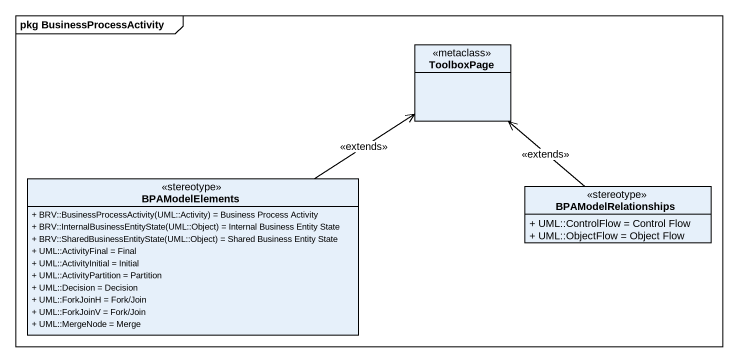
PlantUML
@startuml
mainframe pkg BusinessProcessActivity
hide circle
hide empty members
skinparam classAttributeIconSize 0
class ToolboxPage <<metaclass>>
class BPAModelElements <<stereotype>> {
  {field} + BRV::BusinessProcessActivity(UML::Activity) = Business Process Activity
  {field} + BRV::InternalBusinessEntityState(UML::Object) = Internal Business Entity State
  {field} + BRV::SharedBusinessEntityState(UML::Object) = Shared Business Entity State
  + UML::ActivityFinal = Final
  + UML::ActivityInitial = Initial
  + UML::ActivityPartition = Partition
  + UML::Decision = Decision
  + UML::ForkJoinH = Fork/Join
  + UML::ForkJoinV = Fork/Join
  + UML::MergeNode = Merge
}
class BPAModelRelationships <<stereotype>> {
  + UML::ControlFlow = Control Flow
  + UML::ObjectFlow = Object Flow
}
BPAModelElements -up-> ToolboxPage : <<extends>>
BPAModelRelationships -up-> ToolboxPage : <<extends>>
@enduml
